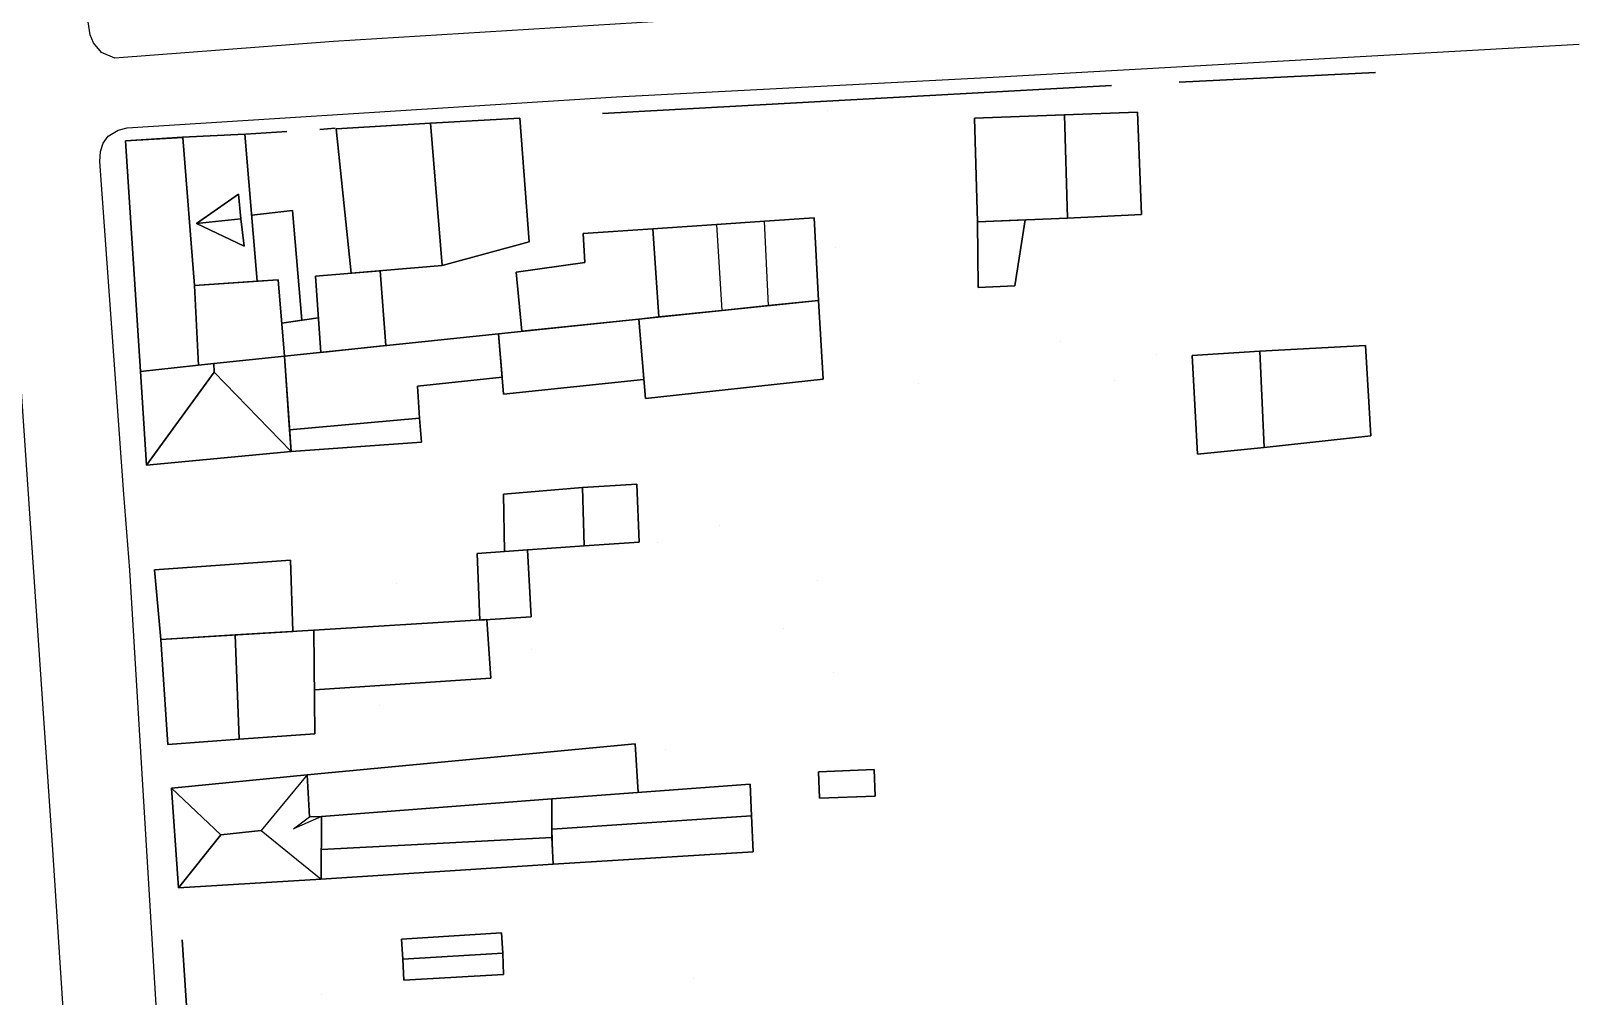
# Model space of a CAD drawing. Extents: x 526713 to 527247, y 149850 to 150411.
# Drawn here: x 527116.6 to 527246.8, y 149982.2 to 150063.3 of the extents above; entities that cross this region are included whole.
import ezdxf

# ---------------------------------------------------------------- set-up
doc = ezdxf.new("R2010")
doc.units = 0
doc.header["$LTSCALE"] = 10
doc.linetypes.add('CONTINU', pattern=[0])
for name, color, linetype in [('ARBRE', 3, 'CONTINU'), ('FACADE', 7, 'CONTINU'), ('MUR', 134, 'CONTINU'), ('TOIT', 1, 'CONTINU'), ('TROTTOIR', 5, 'CONTINU')]:
    doc.layers.add(name, color=color, linetype=linetype)

msp = doc.modelspace()

# ---------------------------------------------------------------- linework, layer by layer
at = {"layer": 'ARBRE'}
for p, q in [((527183.591, 150056.649, 138.86), (527183.591, 150056.649, 134.444744)), ((527184.281, 150045.17, 138.566), (527184.281, 150045.17, 134.475016)), ((527203.183, 150037.193, 138.985), (527203.183, 150037.193, 134.531408)), ((527211.229, 150036.118, 141.759), (527211.229, 150036.118, 134.549561)), ((527207.688, 150033.953, 139.79), (527207.688, 150033.953, 134.548225)), ((527191.24, 150033.723, 140.795), (527191.24, 150033.723, 134.517238)), ((527174.536, 150021.737, 140.008), (527174.536, 150021.737, 134.515407)), ((527169.31, 150020.315, 139.731), (527169.31, 150020.315, 134.508963)), ((527182.707, 150017.122, 142.757), (527182.707, 150017.122, 134.542727)), ((527147.335, 150016.845, 141.575), (527147.335, 150016.845, 134.47554)), ((527179.86, 150013.098, 142.472), (527179.86, 150013.098, 134.54741)), ((527158.653, 150011.332, 140.896), (527158.653, 150011.332, 134.511164)), ((527184.089, 150009.367, 142.472), (527184.089, 150009.367, 134.564936)), ((527145.889, 150006.561, 140.779), (527145.889, 150006.561, 134.498699)), ((527169.983, 150002.875, 140.443), (527169.983, 150002.875, 134.554235)), ((527172.309, 149983.638, 141.173), (527172.309, 149983.638, 134.607211)), ((527141.004, 149982.259, 139.379), (527141.004, 149982.259, 134.550609))]:
    msp.add_line(p, q, dxfattribs=at)
at = {"layer": 'FACADE'}
for points, invisible_edges in [([(527150.169, 150055.595, 141.684), (527157.691, 150056.02, 139.371), (527157.691, 150056.02, 134.396623), (527150.169, 150055.595, 134.383259)], 8), ([(527203.52, 150056.29, 142.036), (527195.949, 150056.013, 139.153), (527195.949, 150056.013, 134.470065), (527203.52, 150056.29, 134.483896)], 8), ([(527203.52, 150056.29, 142.036), (527209.676, 150056.519, 139.404), (527209.676, 150056.519, 134.495133), (527203.52, 150056.29, 134.483896)], 8), ([(527150.169, 150055.595, 141.684), (527142.254, 150055.113, 138.826), (527142.254, 150055.113, 134.369284), (527150.169, 150055.595, 134.383259)], 8), ([(527129.317, 150054.399, 142.572), (527124.512, 150054.095, 140.879), (527124.512, 150054.095, 134.337801), (527129.317, 150054.399, 134.346256)], 8), ([(527129.317, 150054.399, 142.572), (527134.563, 150054.671, 140.888), (527134.563, 150054.671, 134.355638), (527129.317, 150054.399, 134.346256)], 8), ([(527134.236, 150047.54, 142.363), (527134.032, 150049.626, 141.131), (527134.032, 150049.626, 141.131), (527134.236, 150047.54, 141.181796)], 8), ([(527134.236, 150047.54, 142.363), (527134.495, 150045.237, 141.131), (527134.495, 150045.237, 141.131), (527134.236, 150047.54, 141.181796)], 8), ([(527168.884, 150046.694, 139.89), (527174.24, 150047.061, 138.239), (527174.24, 150047.061, 134.450976), (527168.884, 150046.694, 134.441623)], 8), ([(527178.28, 150047.336, 139.513), (527174.24, 150047.061, 138.239), (527174.24, 150047.061, 134.450976), (527178.28, 150047.336, 134.458036)], 8), ([(527178.28, 150047.336, 139.513), (527182.447, 150047.612, 138.147), (527182.447, 150047.612, 134.465338), (527178.28, 150047.336, 134.458036)], 8), ([(527203.763, 150047.61, 142.027), (527196.204, 150047.292, 139.153), (527196.204, 150047.292, 134.492547), (527203.763, 150047.61, 134.506252)], 8), ([(527203.763, 150047.61, 142.027), (527209.989, 150047.916, 139.404), (527209.989, 150047.916, 134.517429), (527203.763, 150047.61, 134.506252)], 8), ([(527168.884, 150046.694, 139.89), (527163.029, 150046.305, 138.122), (527163.029, 150046.305, 134.431367), (527168.884, 150046.694, 134.441623)], 8), ([(527151.164008, 150043.622422, 141.684), (527143.515693, 150042.964563, 138.826), (527143.515693, 150042.964563, 134.402341), (527151.164008, 150043.622422, 134.415361)], 8), ([(527178.624828, 150040.2451, 139.513), (527182.825, 150040.683, 138.147), (527182.825, 150040.683, 134.483537), (527178.624828, 150040.2451, 134.47658)], 8), ([(527167.699, 150039.106, 139.400832), (527157.878526, 150038.081784, 136.563), (527157.878526, 150038.081784, 134.44222), (527167.699, 150039.106, 134.458484)], 8), ([(527169.391817, 150039.282489, 139.89), (527167.699, 150039.106, 139.400832), (527167.699, 150039.106, 134.458484), (527169.391817, 150039.282489, 134.461288)], 10), ([(527169.391817, 150039.282489, 139.89), (527174.688864, 150039.834746, 138.239), (527174.688864, 150039.834746, 134.470061), (527169.391817, 150039.282489, 134.461288)], 8), ([(527178.624828, 150040.2451, 139.513), (527174.688864, 150039.834746, 138.239), (527174.688864, 150039.834746, 134.470061), (527178.624828, 150040.2451, 134.47658)], 8), ([(527219.948, 150036.42, 137.829), (527228.833, 150036.885, 136.865), (527228.833, 150036.885, 134.581412), (527219.948, 150036.42, 134.565533)], 8), ([(527131.944, 150035.379, 143.268), (527125.771, 150034.699, 140.854), (527125.771, 150034.699, 134.38913), (527131.944, 150035.379, 134.399262)], 8), ([(527131.944, 150035.379, 143.268), (527137.888, 150035.973, 140.854), (527137.888, 150035.973, 134.409172), (527131.944, 150035.379, 134.399262)], 8), ([(527219.948, 150036.42, 137.829), (527214.256, 150036.055, 137.15), (527214.256, 150036.055, 134.555529), (527219.948, 150036.42, 134.565533)], 8), ([(527149.269, 150030.757, 140.443), (527149.091, 150033.476, 138.977), (527149.091, 150033.476, 134.43697), (527149.269, 150030.757, 134.444168)], 8), ([(527149.269, 150030.757, 140.443), (527149.427, 150028.743, 140.008), (527149.427, 150028.743, 134.44955), (527149.269, 150030.757, 134.444168)], 8), ([(527220.323, 150028.308, 137.829), (527229.292, 150029.279, 136.865), (527229.292, 150029.279, 134.601474), (527220.323, 150028.308, 134.58671)], 8), ([(527220.323, 150028.308, 137.829), (527214.722, 150027.745, 137.15), (527214.722, 150027.745, 134.57738), (527220.323, 150028.308, 134.58671)], 8), ([(527162.972, 150024.925, 138.298), (527156.33, 150024.37, 137.401), (527156.33, 150024.37, 134.473826), (527162.972, 150024.925, 134.485174)], 8), ([(527162.972, 150024.925, 138.298), (527167.531, 150025.227, 137.217), (527167.531, 150025.227, 134.493162), (527162.972, 150024.925, 134.485174)], 8), ([(527163.12, 150020.033, 138.298), (527156.396, 150019.55, 137.401), (527156.396, 150019.55, 134.486108), (527163.12, 150020.033, 134.497795)], 8), ([(527163.12, 150020.033, 138.298), (527167.728, 150020.35, 137.217), (527167.728, 150020.35, 134.505839), (527163.12, 150020.033, 134.497795)], 8), ([(527133.754341, 150012.535667, 144.332), (527127.48, 150012.148, 143), (527127.48, 150012.148, 134.449279), (527133.754341, 150012.535667, 134.460343)], 8), ([(527133.754341, 150012.535667, 144.332), (527140.363135, 150012.943999, 142.79), (527140.363135, 150012.943999, 134.471997), (527133.754341, 150012.535667, 134.460343)], 8), ([(527134.093, 150003.765, 144.332), (527140.443, 150004.202, 142.79), (527140.443, 150004.202, 134.494196), (527134.093, 150003.765, 134.483111)], 8), ([(527134.093, 150003.765, 144.332), (527128.074, 150003.314, 143), (527128.074, 150003.314, 134.472697), (527134.093, 150003.765, 134.483111)], 8), ([(527160.388, 149995.487, 140.98), (527160.377, 149998.735, 140.184), (527160.377, 149998.735, 134.54624), (527160.388, 149995.487, 134.554452)], 8), ([(527177.19, 149997.325, 140.544), (527177.076, 149999.983, 139.17), (527177.076, 149999.983, 134.575141), (527177.19, 149997.325, 134.582063)], 8), ([(527177.19, 149997.325, 140.544), (527177.335, 149994.295, 139.195), (527177.335, 149994.295, 134.589982), (527177.19, 149997.325, 134.582063)], 8), ([(527160.388, 149995.487, 140.98), (527160.498, 149993.252, 140.033), (527160.498, 149993.252, 134.560299), (527160.388, 149995.487, 134.554452)], 8), ([(527156.269, 149985.771, 137.318), (527156.163, 149987.459, 136.672), (527156.163, 149987.459, 134.566588), (527156.269, 149985.771, 134.571049)], 8), ([(527147.852, 149985.243, 137.318), (527147.746, 149986.932, 136.672), (527147.746, 149986.932, 134.551764), (527147.852, 149985.243, 134.556226)], 8), ([(527156.269, 149985.771, 137.318), (527156.323, 149983.969, 136.798), (527156.323, 149983.969, 134.575696), (527156.269, 149985.771, 134.571049)], 8), ([(527147.852, 149985.243, 137.318), (527147.946, 149983.499, 136.798), (527147.946, 149983.499, 134.560805), (527147.852, 149985.243, 134.556226)], 8)]:
    msp.add_3dface(points, dxfattribs=dict(at, invisible_edges=invisible_edges))
for points in [[(527157.691, 150056.02, 139.371), (527158.489, 150045.593, 139.371), (527158.489, 150045.593, 134.424449), (527157.691, 150056.02, 134.396623)], [(527195.949, 150056.013, 139.153), (527196.204, 150047.292, 139.153), (527196.204, 150047.292, 134.492547), (527195.949, 150056.013, 134.470065)], [(527209.989, 150047.916, 139.404), (527209.676, 150056.519, 139.404), (527209.676, 150056.519, 134.495133), (527209.989, 150047.916, 134.517429)], [(527143.515693, 150042.964563, 138.826), (527142.254, 150055.113, 138.826), (527142.254, 150055.113, 134.369284), (527143.515693, 150042.964563, 134.402341)], [(527125.771, 150034.699, 140.854), (527124.512, 150054.095, 140.879), (527124.512, 150054.095, 134.337801), (527125.771, 150034.699, 134.38913)], [(527134.563, 150054.671, 140.888), (527135.605737, 150042.289578, 140.888), (527135.605737, 150042.289578, 134.388863), (527134.563, 150054.671, 134.355638)], [(527138.577, 150048.229, 137.368), (527135.136497, 150047.861315, 137.368), (527135.136497, 150047.861315, 134.373911), (527138.577, 150048.229, 134.379587)], [(527139.366016, 150039.013981, 137.368), (527138.577, 150048.229, 137.368), (527138.577, 150048.229, 134.379587), (527139.366016, 150039.013981, 134.40434)], [(527182.825, 150040.683, 138.147), (527182.447, 150047.612, 138.147), (527182.447, 150047.612, 134.465338), (527182.825, 150040.683, 134.483537)], [(527196.26, 150041.753, 137.728), (527196.204, 150047.292, 137.728), (527196.204, 150047.292, 134.492547), (527196.26, 150041.753, 134.506623)], [(527200.203419, 150047.460252, 137.116), (527199.332, 150041.906, 137.175), (527199.332, 150041.906, 134.512132), (527200.203419, 150047.460252, 134.499798)], [(527151.164008, 150043.622422, 141.684), (527158.489, 150045.593, 139.371), (527158.489, 150045.593, 134.424449), (527151.164008, 150043.622422, 134.415361)], [(527163.029, 150046.305, 138.122), (527163.164, 150043.861, 138.122), (527163.164, 150043.861, 134.437789), (527163.029, 150046.305, 134.431367)], [(527145.939, 150043.173, 142.245), (527140.498, 150042.705, 140.913), (527140.498, 150042.705, 134.397204), (527145.939, 150043.173, 134.406466)], [(527146.416264, 150036.87375, 142.245), (527145.939, 150043.173, 142.245), (527145.939, 150043.173, 134.406466), (527146.416264, 150036.87375, 134.423268)], [(527163.164, 150043.861, 138.122), (527157.383, 150043.043, 136.563), (527157.383, 150043.043, 134.428757), (527163.164, 150043.861, 134.437789)], [(527157.383, 150043.043, 136.563), (527157.878526, 150038.081784, 136.563), (527157.878526, 150038.081784, 134.44222), (527157.383, 150043.043, 134.428757)], [(527137.377, 150042.409, 140.846), (527130.317, 150041.933, 142.572), (527130.317, 150041.933, 134.379612), (527137.377, 150042.409, 134.391961)], [(527137.888, 150035.973, 140.854), (527137.377, 150042.409, 140.846), (527137.377, 150042.409, 134.391961), (527137.888, 150035.973, 134.409172)], [(527140.498, 150042.705, 140.913), (527140.947784, 150036.296173, 140.913), (527140.947784, 150036.296173, 134.414229), (527140.498, 150042.705, 134.397204)], [(527199.332, 150041.906, 137.175), (527196.26, 150041.753, 137.728), (527196.26, 150041.753, 134.506623), (527199.332, 150041.906, 134.512132)], [(527167.699, 150039.106, 139.253), (527182.825, 150040.683, 139.253), (527182.825, 150040.683, 134.483537), (527167.699, 150039.106, 134.458484)], [(527182.825, 150040.683, 139.253), (527183.215, 150034.064, 138.424), (527183.215, 150034.064, 134.500977), (527182.825, 150040.683, 134.483537)], [(527140.742766, 150039.217406, 137.678), (527137.666493, 150038.762863, 137.678), (527137.666493, 150038.762863, 134.401712), (527140.742766, 150039.217406, 134.406469)], [(527155.915, 150037.877, 138.658), (527167.699, 150039.106, 138.658), (527167.699, 150039.106, 134.458484), (527155.915, 150037.877, 134.438968)], [(527168.276, 150032.428, 138.424), (527167.699, 150039.106, 139.253), (527167.699, 150039.106, 134.458484), (527168.276, 150032.428, 134.476432)], [(527137.888, 150035.973, 137.678), (527155.915, 150037.877, 137.678), (527155.915, 150037.877, 134.438968), (527137.888, 150035.973, 134.409172)], [(527156.323, 150032.797, 138.139), (527155.915, 150037.877, 138.658), (527155.915, 150037.877, 134.438968), (527156.323, 150032.797, 134.452562)], [(527140.947784, 150036.296173, 140.913), (527146.416264, 150036.87375, 142.245), (527146.416264, 150036.87375, 134.423268), (527140.947784, 150036.296173, 134.414229)], [(527228.833, 150036.885, 136.865), (527229.292, 150029.279, 136.865), (527229.292, 150029.279, 134.601474), (527228.833, 150036.885, 134.581412)], [(527138.445, 150027.965, 140.854), (527137.888, 150035.973, 140.854), (527137.888, 150035.973, 134.409172), (527138.445, 150027.965, 134.430436)], [(527214.722, 150027.745, 137.15), (527214.256, 150036.055, 137.15), (527214.256, 150036.055, 134.555529), (527214.722, 150027.745, 134.57738)], [(527125.771, 150034.699, 140.854), (527126.283, 150026.803, 140.854), (527126.283, 150026.803, 134.410025), (527125.771, 150034.699, 134.38913)], [(527149.091, 150033.476, 138.977), (527156.208123, 150034.227331, 138.977), (527156.208123, 150034.227331, 134.448734), (527149.091, 150033.476, 134.43697)], [(527168.1, 150034.021, 138.139), (527156.323, 150032.797, 138.139), (527156.323, 150032.797, 134.452562), (527168.1, 150034.021, 134.472077)], [(527183.215, 150034.064, 138.424), (527168.276, 150032.428, 138.424), (527168.276, 150032.428, 134.476432), (527183.215, 150034.064, 134.500977)], [(527149.427, 150028.743, 140.008), (527138.445, 150027.965, 140.008), (527138.445, 150027.965, 134.430436), (527149.427, 150028.743, 134.44955)], [(527138.445, 150027.965, 140.854), (527126.283, 150026.803, 140.854), (527126.283, 150026.803, 134.410025), (527138.445, 150027.965, 134.430436)], [(527167.728, 150020.35, 137.217), (527167.531, 150025.227, 137.217), (527167.531, 150025.227, 134.493162), (527167.728, 150020.35, 134.505839)], [(527156.33, 150024.37, 137.401), (527156.396, 150019.55, 137.401), (527156.396, 150019.55, 134.486108), (527156.33, 150024.37, 134.473826)], [(527154.118886, 150019.38643, 137.77), (527158.353739, 150019.690629, 137.326), (527158.353739, 150019.690629, 134.489511), (527154.118886, 150019.38643, 134.48215)], [(527158.353739, 150019.690629, 137.326), (527158.648517, 150014.045206, 137.326), (527158.648517, 150014.045206, 134.504313), (527158.353739, 150019.690629, 134.489511)], [(527126.962, 150018.014, 137.929), (527138.4, 150018.816, 137.929), (527138.4, 150018.816, 134.453421), (527126.962, 150018.014, 134.433492)], [(527138.4, 150018.816, 137.929), (527138.599, 150012.835, 137.929), (527138.599, 150012.835, 134.468886), (527138.4, 150018.816, 134.453421)], [(527154.330172, 150013.785141, 137.77), (527154.118886, 150019.38643, 137.77), (527154.118886, 150019.38643, 134.48215), (527154.330172, 150013.785141, 134.496681)], [(527127.48, 150012.148, 137.929), (527126.962, 150018.014, 137.929), (527126.962, 150018.014, 134.433492), (527127.48, 150012.148, 134.449279)], [(527140.363135, 150012.943999, 138.927), (527154.909, 150013.82, 138.927), (527154.909, 150013.82, 134.497704), (527140.363135, 150012.943999, 134.471997)], [(527158.648517, 150014.045206, 137.326), (527154.330172, 150013.785141, 137.77), (527154.330172, 150013.785141, 134.496681), (527158.648517, 150014.045206, 134.504313)], [(527154.909, 150013.82, 138.927), (527155.27, 150008.884, 137.904), (527155.27, 150008.884, 134.510845), (527154.909, 150013.82, 134.497704)], [(527138.599, 150012.835, 137.929), (527127.48, 150012.148, 137.929), (527127.48, 150012.148, 134.449279), (527138.599, 150012.835, 134.468886)], [(527128.074, 150003.314, 143), (527127.48, 150012.148, 143), (527127.48, 150012.148, 134.449279), (527128.074, 150003.314, 134.472697)], [(527140.443, 150004.202, 142.79), (527140.363135, 150012.943999, 142.79), (527140.363135, 150012.943999, 134.471997), (527140.443, 150004.202, 134.494196)], [(527155.27, 150008.884, 137.904), (527140.414, 150007.906, 137.904), (527140.414, 150007.906, 134.4848), (527155.27, 150008.884, 134.510845)], [(527167.394, 150003.377, 137.334), (527139.807, 150000.775, 137.334), (527139.807, 150000.775, 134.501618), (527167.394, 150003.377, 134.548)], [(527167.651, 149999.284, 137.837), (527167.394, 150003.377, 137.334), (527167.394, 150003.377, 134.548), (527167.651, 149999.284, 134.558815)], [(527128.385, 149999.646, 143.142), (527139.807, 150000.775, 143.142), (527139.807, 150000.775, 134.501618), (527128.385, 149999.646, 134.482544)], [(527139.992, 149997.226, 143.142), (527139.807, 150000.775, 143.142), (527139.807, 150000.775, 134.501618), (527139.992, 149997.226, 134.510923)], [(527182.829, 150001.02, 136.412), (527187.509, 150001.206, 136.412), (527187.509, 150001.206, 134.59208), (527182.829, 150001.02, 134.583567)], [(527182.918, 149998.79, 136.412), (527182.829, 150001.02, 136.412), (527182.829, 150001.02, 134.583567), (527182.918, 149998.79, 134.589361)], [(527187.509, 150001.206, 136.412), (527187.598, 149998.976, 136.412), (527187.598, 149998.976, 134.597874), (527187.509, 150001.206, 134.59208)], [(527128.989, 149991.25, 143.142), (527128.385, 149999.646, 143.142), (527128.385, 149999.646, 134.482544), (527128.989, 149991.25, 134.504876)], [(527160.377, 149998.735, 140.184), (527141.005, 149997.259, 140.184), (527141.005, 149997.259, 134.512784), (527160.377, 149998.735, 134.54624)], [(527177.076, 149999.983, 139.17), (527160.377, 149998.735, 139.17), (527160.377, 149998.735, 134.54624), (527177.076, 149999.983, 134.575141)], [(527187.598, 149998.976, 136.412), (527182.918, 149998.79, 136.412), (527182.918, 149998.79, 134.589361), (527187.598, 149998.976, 134.597874)], [(527141.005, 149997.259, 143.142), (527139.992, 149997.226, 143.142), (527139.992, 149997.226, 134.510923), (527141.005, 149997.259, 134.512784)], [(527140.986, 149991.999, 143.142), (527141.005, 149997.259, 143.142), (527141.005, 149997.259, 134.512784), (527140.986, 149991.999, 134.526012)], [(527177.335, 149994.295, 139.195), (527160.498, 149993.252, 139.195), (527160.498, 149993.252, 134.560299), (527177.335, 149994.295, 134.589982)], [(527160.498, 149993.252, 140.033), (527140.986, 149991.999, 140.033), (527140.986, 149991.999, 134.526012), (527160.498, 149993.252, 134.560299)], [(527140.986, 149991.999, 143.142), (527128.989, 149991.25, 143.142), (527128.989, 149991.25, 134.504876), (527140.986, 149991.999, 134.526012)], [(527147.746, 149986.932, 136.672), (527156.163, 149987.459, 136.672), (527156.163, 149987.459, 134.566588), (527147.746, 149986.932, 134.551764)], [(527147.946, 149983.499, 136.798), (527156.323, 149983.969, 136.798), (527156.323, 149983.969, 134.575696), (527147.946, 149983.499, 134.560805)]]:
    msp.add_3dface(points, dxfattribs=at)
at = {"layer": 'MUR'}
for points in [[(527207.483, 150058.752, 135.432), (527164.643, 150056.416, 135.432), (527164.643, 150056.416, 134.408966), (527207.483, 150058.752, 134.485293)], [(527213.168, 150059.028, 135.432), (527229.675, 150059.85, 135.432), (527229.675, 150059.85, 134.525115), (527213.168, 150059.028, 134.495508)], [(527138.082, 150054.902, 136.563), (527134.61, 150054.677, 136.563), (527134.61, 150054.677, 134.355713), (527138.082, 150054.902, 134.361809)], [(527142.165, 150055.159, 136.563), (527140.877, 150055.07, 136.563), (527140.877, 150055.07, 134.36675), (527142.165, 150055.159, 134.368997)], [(527129.962, 149976.666, 135.943), (527129.278, 149986.882, 135.943), (527129.278, 149986.882, 134.516446), (527129.962, 149976.666, 134.543522)]]:
    msp.add_3dface(points, dxfattribs=at)
at = {"layer": 'TOIT'}
for points in [[(527150.169, 150055.595, 141.684), (527157.691, 150056.02, 139.371), (527158.489, 150045.593, 139.371), (527151.164008, 150043.622422, 141.684)], [(527203.52, 150056.29, 142.036), (527203.763, 150047.61, 142.027), (527196.204, 150047.292, 139.153), (527195.949, 150056.013, 139.153)], [(527203.763, 150047.61, 142.027), (527203.52, 150056.29, 142.036), (527209.676, 150056.519, 139.404), (527209.989, 150047.916, 139.404)], [(527151.164008, 150043.622422, 141.684), (527143.515693, 150042.964563, 138.826), (527142.254, 150055.113, 138.826), (527150.169, 150055.595, 141.684)], [(527130.503, 150047.139, 142.363), (527134.032, 150049.626, 141.131), (527134.236, 150047.54, 142.363), (527130.503, 150047.139, 142.363)], [(527130.503, 150047.139, 142.363), (527134.236, 150047.54, 142.363), (527134.495, 150045.237, 141.131), (527130.503, 150047.139, 142.363)], [(527174.688864, 150039.834746, 138.239), (527169.391817, 150039.282489, 139.89), (527168.884, 150046.694, 139.89), (527174.24, 150047.061, 138.239)], [(527178.28, 150047.336, 139.513), (527174.24, 150047.061, 138.239), (527174.688864, 150039.834746, 138.239), (527178.624828, 150040.2451, 139.513)], [(527182.825, 150040.683, 138.147), (527178.624828, 150040.2451, 139.513), (527178.28, 150047.336, 139.513), (527182.447, 150047.612, 138.147)], [(527196.204, 150047.292, 137.728), (527196.26, 150041.753, 137.728), (527199.332, 150041.906, 137.175), (527200.203419, 150047.460252, 137.116)], [(527146.416264, 150036.87375, 142.245), (527140.947784, 150036.296173, 140.913), (527140.498, 150042.705, 140.913), (527145.939, 150043.173, 142.245)], [(527137.888, 150035.973, 140.854), (527130.661, 150035.212, 142.572), (527130.317, 150041.933, 142.572), (527137.377, 150042.409, 140.846)], [(527182.825, 150040.683, 139.253), (527183.215, 150034.064, 138.424), (527168.276, 150032.428, 138.424), (527167.699, 150039.106, 139.253)], [(527140.742766, 150039.217406, 137.678), (527140.947784, 150036.296173, 137.678), (527137.888, 150035.973, 137.678), (527137.666493, 150038.762863, 137.678)], [(527167.699, 150039.106, 138.658), (527168.1, 150034.021, 138.139), (527156.323, 150032.797, 138.139), (527155.915, 150037.877, 138.658)], [(527220.323, 150028.308, 137.829), (527219.948, 150036.42, 137.829), (527228.833, 150036.885, 136.865), (527229.292, 150029.279, 136.865)], [(527131.944, 150035.379, 143.268), (527131.988, 150034.63, 143.268), (527126.283, 150026.803, 140.854), (527125.771, 150034.699, 140.854)], [(527131.988, 150034.63, 143.268), (527131.944, 150035.379, 143.268), (527137.888, 150035.973, 140.854), (527138.445, 150027.965, 140.854)], [(527220.323, 150028.308, 137.829), (527214.722, 150027.745, 137.15), (527214.256, 150036.055, 137.15), (527219.948, 150036.42, 137.829)], [(527131.988, 150034.63, 143.268), (527138.445, 150027.965, 140.854), (527126.283, 150026.803, 140.854), (527131.988, 150034.63, 143.268)], [(527149.269, 150030.757, 140.443), (527149.427, 150028.743, 140.008), (527138.445, 150027.965, 140.008), (527138.329, 150029.784, 140.443)], [(527163.12, 150020.033, 138.298), (527156.396, 150019.55, 137.401), (527156.33, 150024.37, 137.401), (527162.972, 150024.925, 138.298)], [(527163.12, 150020.033, 138.298), (527162.972, 150024.925, 138.298), (527167.531, 150025.227, 137.217), (527167.728, 150020.35, 137.217)], [(527154.118886, 150019.38643, 137.77), (527158.353739, 150019.690629, 137.326), (527158.648517, 150014.045206, 137.326), (527154.330172, 150013.785141, 137.77)], [(527127.48, 150012.148, 137.929), (527126.962, 150018.014, 137.929), (527138.4, 150018.816, 137.929), (527138.599, 150012.835, 137.929)], [(527140.363135, 150012.943999, 138.927), (527154.909, 150013.82, 138.927), (527155.27, 150008.884, 137.904), (527140.414, 150007.906, 137.904)], [(527133.754341, 150012.535667, 144.332), (527134.093, 150003.765, 144.332), (527128.074, 150003.314, 143), (527127.48, 150012.148, 143)], [(527133.754341, 150012.535667, 144.332), (527140.363135, 150012.943999, 142.79), (527140.443, 150004.202, 142.79), (527134.093, 150003.765, 144.332)], [(527139.807, 150000.775, 143.142), (527135.936, 149996.068, 144.726), (527132.553, 149995.728, 144.726), (527128.385, 149999.646, 143.142)], [(527132.553, 149995.728, 144.726), (527128.385, 149999.646, 143.142), (527139.807, 150000.775, 143.142), (527135.936, 149996.068, 144.726)], [(527187.509, 150001.206, 136.412), (527187.598, 149998.976, 136.412), (527182.918, 149998.79, 136.412), (527182.829, 150001.02, 136.412)], [(527132.553, 149995.728, 144.726), (527128.989, 149991.25, 143.142), (527128.385, 149999.646, 143.142), (527132.553, 149995.728, 144.726)], [(527132.553, 149995.728, 144.726), (527128.989, 149991.25, 143.142), (527128.385, 149999.646, 143.142), (527132.553, 149995.728, 144.726)], [(527160.377, 149998.735, 140.184), (527160.388, 149995.487, 140.98), (527141.007, 149994.496, 140.98), (527141.005, 149997.259, 140.184)], [(527160.427, 149996.204, 140.544), (527160.377, 149998.735, 139.17), (527177.076, 149999.983, 139.17), (527177.19, 149997.325, 140.544)], [(527138.646, 149996.21, 143.653), (527139.992, 149997.226, 143.142), (527141.005, 149997.259, 143.142), (527138.646, 149996.21, 143.653)], [(527177.19, 149997.325, 140.544), (527177.335, 149994.295, 139.195), (527160.498, 149993.252, 139.195), (527160.427, 149996.204, 140.544)], [(527132.553, 149995.728, 144.726), (527135.936, 149996.068, 144.726), (527140.986, 149991.999, 143.142), (527128.989, 149991.25, 143.142)], [(527128.989, 149991.25, 143.142), (527132.553, 149995.728, 144.726), (527135.936, 149996.068, 144.726), (527140.986, 149991.999, 143.142)], [(527140.986, 149991.999, 140.033), (527141.007, 149994.496, 140.98), (527160.388, 149995.487, 140.98), (527160.498, 149993.252, 140.033)], [(527147.852, 149985.243, 137.318), (527147.746, 149986.932, 136.672), (527156.163, 149987.459, 136.672), (527156.269, 149985.771, 137.318)], [(527156.269, 149985.771, 137.318), (527156.323, 149983.969, 136.798), (527147.946, 149983.499, 136.798), (527147.852, 149985.243, 137.318)]]:
    msp.add_3dface(points, dxfattribs=at)
for points, invisible_edges in [([(527125.771, 150034.699, 140.854), (527124.512, 150054.095, 140.879), (527129.34, 150054.392, 142.572)], 8), ([(527129.34, 150054.392, 142.572), (527130.317, 150041.933, 142.572), (527130.661, 150035.212, 142.572), (527125.771, 150034.699, 140.854)], 8), ([(527134.032, 150049.626, 141.131), (527130.503, 150047.139, 142.363), (527129.317, 150054.399, 142.572), (527134.563, 150054.671, 140.888)], 10), ([(527130.317, 150041.933, 142.572), (527129.34, 150054.392, 142.572), (527130.503, 150047.139, 142.363)], 14), ([(527134.563, 150054.671, 140.888), (527135.605737, 150042.289578, 140.888), (527134.495, 150045.237, 141.131), (527134.032, 150049.626, 141.131)], 10), ([(527137.377, 150042.409, 137.368), (527135.605737, 150042.289578, 137.368), (527135.136497, 150047.861315, 137.368), (527138.577, 150048.229, 137.368)], 8), ([(527138.577, 150048.229, 137.368), (527139.366016, 150039.013981, 137.368), (527137.666493, 150038.762863, 137.368), (527137.377, 150042.409, 137.368)], 8), ([(527135.605737, 150042.289578, 140.888), (527130.317, 150041.933, 142.572), (527130.503, 150047.139, 142.363), (527134.495, 150045.237, 141.131)], 10), ([(527163.164, 150043.861, 138.122), (527163.029, 150046.305, 138.122), (527168.884, 150046.694, 139.89), (527169.391817, 150039.282489, 139.89)], 8), ([(527163.164, 150043.861, 138.122), (527157.383, 150043.043, 136.563), (527157.878526, 150038.081784, 136.563), (527167.699, 150039.106, 139.400832)], 8), ([(527169.391817, 150039.282489, 139.89), (527167.699, 150039.106, 139.400832), (527163.164, 150043.861, 138.122)], 14), ([(527137.888, 150035.973, 137.678), (527155.915, 150037.877, 137.678), (527156.208123, 150034.227331, 138.977), (527149.091, 150033.476, 138.977)], 8), ([(527149.091, 150033.476, 138.977), (527149.269, 150030.757, 140.443), (527138.329, 150029.784, 140.443), (527137.888, 150035.973, 137.678)], 8), ([(527141.005, 149997.259, 137.846117), (527139.992, 149997.226, 137.840198), (527139.807, 150000.775, 137.334), (527167.394, 150003.377, 137.334)], 8), ([(527167.394, 150003.377, 137.334), (527167.651, 149999.284, 137.837), (527160.377, 149998.735, 137.838948), (527141.005, 149997.259, 137.846117)], 8), ([(527138.646, 149996.21, 143.653), (527139.992, 149997.226, 143.142), (527139.807, 150000.775, 143.142), (527135.936, 149996.068, 144.726)], 8), ([(527135.936, 149996.068, 144.726), (527140.986, 149991.999, 143.142), (527141.005, 149997.259, 143.142), (527138.646, 149996.21, 143.653)], 8)]:
    msp.add_3dface(points, dxfattribs=dict(at, invisible_edges=invisible_edges))
at = {"layer": 'TROTTOIR'}
for points in [[(527224.299, 150095.97, 134.485), (527226.081, 150070.493, 134.502), (527225.893, 150069.714, 134.485), (527225.338, 150068.619, 134.468), (527224.161, 150067.928, 134.451), (527222.446, 150067.399, 134.451), (527207.782, 150066.156, 134.267), (527180.292, 150064.819, 134.259), (527142.015, 150062.456, 134.259), (527123.622, 150061.046, 134.225), (527122.495, 150061.541, 134.225), (527121.84, 150062.347, 134.225), (527121.553, 150063.015, 134.225), (527121.204, 150065.206, 134.225), (527118.099, 150114.043, 134.175), (527117.105, 150130.607, 134.192), (527114.332, 150177.758, 134.334), (527111.516, 150210.891, 134.326), (527110.508, 150225.788, 134.326)], [(527135.641, 149851.526, 134.87), (527132.972, 149899.176, 134.736), (527127.399, 149976.305, 134.351), (527124.883, 150017.997, 134.259), (527124.378, 150024.385, 134.233), (527122.354, 150052.351, 134.242), (527122.414, 150053.217, 134.284), (527122.654, 150053.898, 134.309), (527123.065, 150054.501, 134.334), (527123.892, 150055.006, 134.342), (527124.672, 150055.209, 134.342), (527165.834, 150057.796, 134.175), (527197.529, 150059.463, 134.292), (527246.811, 150062.23, 134.552)], [(526936.657, 150035.884, 133.781), (526937.022, 150036.931, 133.798), (526937.579, 150037.474, 133.848), (526957.5, 150039.102, 133.94), (526993.587, 150042.284, 133.831), (527023.316, 150044.874, 134.124), (527063.712, 150048.739, 134.175), (527109.68, 150052.566, 134.451), (527110.78, 150052.516, 134.46), (527111.74, 150052.013, 134.46), (527112.636, 150051.436, 134.46), (527113.655, 150050.312, 134.468), (527114.363, 150049.284, 134.468), (527114.684, 150048.567, 134.468), (527118.381, 149994.458, 134.368), (527122.123, 149936.669, 134.694), (527124.278, 149891.078, 134.87), (527126.382, 149851.708, 134.803)]]:
    msp.add_polyline3d(points, dxfattribs=at)

doc.saveas('drawing.dxf')
